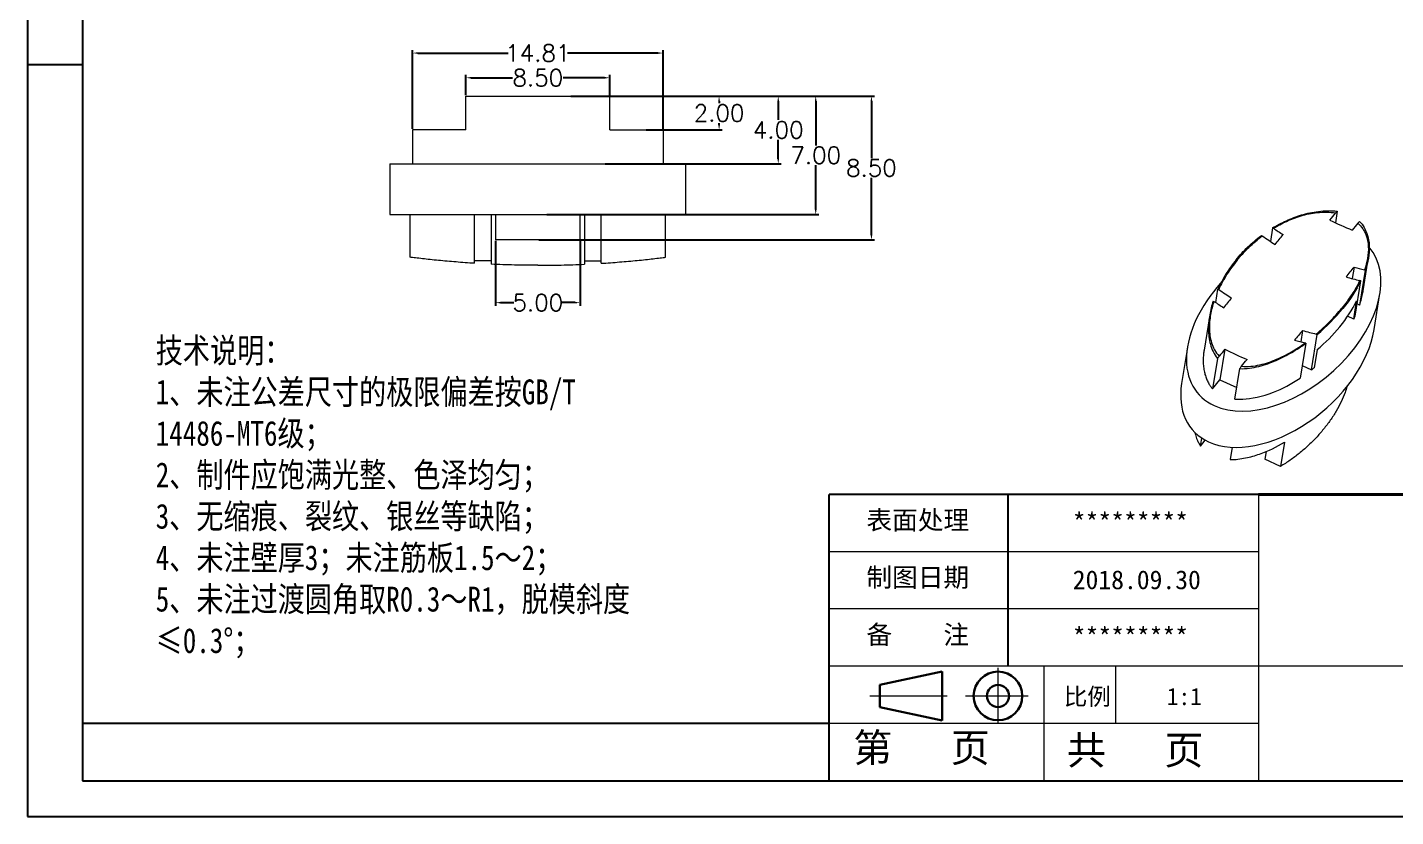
# Model space of a CAD drawing. Header units: inches. Extents: x 2021 to 2602, y 573 to 662.
# Drawn here: x 2176 to 2256.9, y 573 to 619.6 of the extents above; entities that cross this region are included whole.
import ezdxf

# ---------------------------------------------------------------- set-up
doc = ezdxf.new("R2010")
doc.units = ezdxf.units.IN
doc.linetypes.add('CENTER2', pattern=[28.575, 19.05, -3.175, 3.175, -3.175])
doc.layers.add('文字', color=81, linetype='Continuous')
for name, color, linetype, lineweight in [('粗实线', 7, 'Continuous', 30), ('细实线', 3, 'Continuous', 9), ('细点划线', 2, 'CENTER2', 9)]:
    doc.layers.add(name, color=color, linetype=linetype, lineweight=lineweight)
doc.styles.get("Standard").update_dxf_attribs({"font": 'txt', "bigfont": 'gbcbig.shx'})
doc.styles.add('宋体', font='', dxfattribs={"width": 0.8, "height": 3.5})
doc.styles.get('宋体').set_extended_font_data('SimSun')
doc.dimstyles.new('1.5', dxfattribs={"dimtxt": 1, "dimasz": 0.3, "dimexe": 0.18, "dimexo": 0.0625, "dimgap": 0.09, "dimtad": 0, "dimtih": 1, "dimtoh": 1, "dimzin": 0, "dimdsep": 46, "dimtxsty": 'Standard', "dimcen": 0, "dimadec": 0, "dimazin": 2, "dimtfac": 1, "dimtofl": 0, "dimtmove": 0, "dimatfit": 3, "dimfxl": 0, "dimtolj": 1, "dimtzin": 0, "dimarcsym": 0})

# ---------------------------------------------------------------- blocks, each defined once
blk = doc.blocks.new('*D208')
at = {"color": 0, "lineweight": -2, "transparency": 16777216}
for p, q in [((2201.977, 615.607), (2201.977, 616.809)), ((2202.277, 616.629), (2204.72, 616.629)), ((2210.177, 616.629), (2207.734, 616.629)), ((2210.477, 615.607), (2210.477, 616.809))]:
    blk.add_line(p, q, dxfattribs=at)
at = {"color": 0, "transparency": 16777216}
for points in [[(2202.277, 616.679), (2202.277, 616.579), (2201.977, 616.629)], [(2210.177, 616.679), (2210.177, 616.579), (2210.477, 616.629)]]:
    blk.add_solid(points, dxfattribs=at)
at = {"layer": 'Defpoints', "color": 0, "transparency": 16777216}
for p in [(2201.977, 616.629), (2201.977, 615.545), (2210.477, 615.545)]:
    blk.add_point(p, dxfattribs=at)
at = {"color": 0, "transparency": 16777216, "insert": (2206.227, 616.629), "char_height": 1, "attachment_point": 5}
blk.add_mtext('\\A1;8.50', dxfattribs=at)
blk = doc.blocks.new('*D209')
at = {"color": 0, "lineweight": -2, "transparency": 16777216}
for p, q in [((2198.824, 613.607), (2198.824, 618.27)), ((2213.63, 613.607), (2213.63, 618.27)), ((2199.124, 618.09), (2204.47, 618.09)), ((2213.33, 618.09), (2207.984, 618.09))]:
    blk.add_line(p, q, dxfattribs=at)
at = {"color": 0, "transparency": 16777216}
for points in [[(2199.124, 618.14), (2199.124, 618.04), (2198.824, 618.09)], [(2213.33, 618.14), (2213.33, 618.04), (2213.63, 618.09)]]:
    blk.add_solid(points, dxfattribs=at)
at = {"layer": 'Defpoints', "color": 0, "transparency": 16777216}
for p in [(2213.63, 618.09), (2198.824, 613.545), (2213.63, 613.545)]:
    blk.add_point(p, dxfattribs=at)
at = {"color": 0, "transparency": 16777216, "insert": (2206.227, 618.09), "char_height": 1, "attachment_point": 5}
blk.add_mtext('\\A1;14.81', dxfattribs=at)
blk = doc.blocks.new('*D210')
at = {"color": 0, "lineweight": -2, "transparency": 16777216}
for p, q in [((2203.727, 606.982), (2203.727, 603.156)), ((2208.727, 606.982), (2208.727, 603.156)), ((2204.027, 603.336), (2204.804, 603.336)), ((2208.427, 603.336), (2207.65, 603.336))]:
    blk.add_line(p, q, dxfattribs=at)
at = {"color": 0, "transparency": 16777216}
for points in [[(2204.027, 603.386), (2204.027, 603.286), (2203.727, 603.336)], [(2208.427, 603.386), (2208.427, 603.286), (2208.727, 603.336)]]:
    blk.add_solid(points, dxfattribs=at)
at = {"layer": 'Defpoints', "color": 0, "transparency": 16777216}
for p in [(2203.727, 607.045), (2208.727, 607.045), (2208.727, 603.336)]:
    blk.add_point(p, dxfattribs=at)
at = {"color": 0, "transparency": 16777216, "insert": (2206.227, 603.336), "char_height": 1, "attachment_point": 5}
blk.add_mtext('\\A1;5.00', dxfattribs=at)
blk = doc.blocks.new('*D211')
at = {"color": 0, "lineweight": -2, "transparency": 16777216}
for p, q in [((2208.955, 615.545), (2217.125, 615.545)), ((2216.945, 615.245), (2216.945, 615.135)), ((2212.633, 613.545), (2217.125, 613.545)), ((2216.945, 613.845), (2216.945, 613.955))]:
    blk.add_line(p, q, dxfattribs=at)
at = {"color": 0, "transparency": 16777216}
for points in [[(2216.895, 615.245), (2216.995, 615.245), (2216.945, 615.545)], [(2216.895, 613.845), (2216.995, 613.845), (2216.945, 613.545)]]:
    blk.add_solid(points, dxfattribs=at)
at = {"layer": 'Defpoints', "color": 0, "transparency": 16777216}
for p in [(2208.892, 615.545), (2212.571, 613.545), (2216.945, 613.545)]:
    blk.add_point(p, dxfattribs=at)
at = {"color": 0, "transparency": 16777216, "insert": (2216.945, 614.545), "char_height": 1, "attachment_point": 5}
blk.add_mtext('\\A1;2.00', dxfattribs=at)
blk = doc.blocks.new('*D212')
at = {"color": 0, "lineweight": -2, "transparency": 16777216}
for p, q in [((2208.179, 615.545), (2220.622, 615.545)), ((2220.442, 615.245), (2220.442, 614.135)), ((2220.442, 611.845), (2220.442, 612.955)), ((2210.213, 611.545), (2220.622, 611.545))]:
    blk.add_line(p, q, dxfattribs=at)
at = {"color": 0, "transparency": 16777216}
for points in [[(2220.392, 615.245), (2220.492, 615.245), (2220.442, 615.545)], [(2220.392, 611.845), (2220.492, 611.845), (2220.442, 611.545)]]:
    blk.add_solid(points, dxfattribs=at)
at = {"layer": 'Defpoints', "color": 0, "transparency": 16777216}
for p in [(2208.117, 615.545), (2210.151, 611.545), (2220.442, 611.545)]:
    blk.add_point(p, dxfattribs=at)
at = {"color": 0, "transparency": 16777216, "insert": (2220.442, 613.545), "char_height": 1, "attachment_point": 5}
blk.add_mtext('\\A1;4.00', dxfattribs=at)
blk = doc.blocks.new('*D213')
at = {"color": 0, "lineweight": -2, "transparency": 16777216}
for p, q in [((2209.017, 615.545), (2226.133, 615.545)), ((2225.953, 615.245), (2225.953, 611.885)), ((2225.953, 607.345), (2225.953, 610.705)), ((2206.289, 607.045), (2226.133, 607.045))]:
    blk.add_line(p, q, dxfattribs=at)
at = {"color": 0, "transparency": 16777216}
for points in [[(2225.903, 615.245), (2226.003, 615.245), (2225.953, 615.545)], [(2225.903, 607.345), (2226.003, 607.345), (2225.953, 607.045)]]:
    blk.add_solid(points, dxfattribs=at)
at = {"layer": 'Defpoints', "color": 0, "transparency": 16777216}
for p in [(2208.955, 615.545), (2206.227, 607.045), (2225.953, 607.045)]:
    blk.add_point(p, dxfattribs=at)
at = {"color": 0, "transparency": 16777216, "insert": (2225.953, 611.295), "char_height": 1, "attachment_point": 5}
blk.add_mtext('\\A1;8.50', dxfattribs=at)
blk = doc.blocks.new('*D214')
at = {"color": 0, "lineweight": -2, "transparency": 16777216}
for p, q in [((2208.955, 615.545), (2222.838, 615.545)), ((2222.658, 615.245), (2222.658, 612.635)), ((2222.658, 608.845), (2222.658, 611.455)), ((2206.757, 608.545), (2222.838, 608.545))]:
    blk.add_line(p, q, dxfattribs=at)
at = {"color": 0, "transparency": 16777216}
for points in [[(2222.608, 615.245), (2222.708, 615.245), (2222.658, 615.545)], [(2222.608, 608.845), (2222.708, 608.845), (2222.658, 608.545)]]:
    blk.add_solid(points, dxfattribs=at)
at = {"layer": 'Defpoints', "color": 0, "transparency": 16777216}
for p in [(2208.892, 615.545), (2222.658, 615.545), (2206.695, 608.545)]:
    blk.add_point(p, dxfattribs=at)
at = {"color": 0, "transparency": 16777216, "insert": (2222.658, 612.045), "char_height": 1, "attachment_point": 5}
blk.add_mtext('\\A1;7.00', dxfattribs=at)

msp = doc.modelspace()

# ---------------------------------------------------------------- linework, layer by layer
for p, q in [((2176.044, 661.842), (2176.044, 572.957)), ((2179.297, 659.726), (2179.297, 575.073)), ((2179.297, 617.399), (2176.044, 617.399)), ((2176.044, 614.107), (2176.044, 572.957)), ((2248.846, 592.004), (2223.45, 592.004)), ((2223.45, 575.073), (2223.45, 592.004)), ((2234.031, 581.845), (2234.031, 592.004)), ((2223.45, 578.459), (2179.297, 578.459)), ((2179.297, 575.073), (2299.637, 575.073)), ((2176.044, 572.957), (2301.754, 572.957)), ((2176.044, 572.957), (2234.243, 572.957))]:
    msp.add_line(p, q)
at = {"color": 7, "linetype": 'Continuous', "lineweight": 15}
for p, q in [((2201.977, 613.545), (2201.977, 615.545)), ((2210.477, 613.545), (2210.477, 615.545)), ((2198.824, 613.545), (2198.824, 611.545)), ((2213.63, 613.545), (2213.63, 611.545)), ((2197.477, 611.545), (2197.477, 608.545)), ((2197.477, 611.545), (2214.977, 611.545)), ((2214.977, 608.545), (2214.977, 611.545)), ((2197.477, 608.545), (2214.977, 608.545)), ((2198.673, 606.02), (2198.673, 608.545)), ((2202.477, 605.662), (2202.477, 608.545)), ((2203.477, 608.545), (2203.477, 605.608)), ((2203.727, 608.545), (2203.727, 607.045)), ((2208.727, 607.045), (2208.727, 608.545)), ((2208.977, 608.545), (2208.977, 605.608)), ((2209.977, 605.662), (2209.977, 608.545)), ((2213.781, 606.02), (2213.781, 608.545)), ((2253.496, 608.738), (2253.388, 608.061)), ((2249.675, 607.753), (2249.548, 606.956)), ((2249.721, 607.731), (2249.675, 607.753)), ((2249.012, 607.307), (2249.063, 607.283)), ((2255.03, 604.042), (2255.347, 606.036)), ((2247.57, 605.841), (2247.512, 605.868)), ((2254.493, 605.437), (2254.384, 604.758)), ((2255.146, 605.252), (2254.819, 603.197)), ((2255.099, 605.273), (2255.146, 605.252)), ((2254.55, 602.53), (2254.883, 604.623)), ((2254.883, 604.623), (2254.833, 604.646)), ((2246.308, 603.343), (2246.434, 604.139)), ((2246.485, 604.116), (2246.434, 604.139)), ((2255.677, 601.743), (2256.018, 603.881)), ((2246.159, 603.433), (2246.206, 603.412)), ((2253.82, 602.985), (2253.762, 603.011)), ((2254.472, 602.368), (2254.642, 603.437)), ((2254.819, 603.197), (2254.667, 603.267)), ((2245.935, 602.507), (2245.621, 600.533)), ((2245.938, 602.526), (2245.938, 602.525)), ((2254.472, 602.368), (2254.106, 602.535)), ((2251.445, 601.692), (2251.338, 601.017)), ((2251.972, 599.363), (2252.305, 601.456)), ((2252.255, 601.479), (2252.305, 601.456)), ((2244.634, 600.694), (2244.294, 598.556)), ((2246.849, 600.583), (2246.561, 598.769)), ((2251.631, 600.933), (2251.304, 598.878)), ((2251.631, 600.933), (2251.584, 600.954)), ((2252.298, 600.558), (2252.128, 599.489)), ((2246.414, 600.038), (2246.128, 598.238)), ((2251.421, 599.615), (2251.972, 599.363)), ((2246.128, 598.238), (2246.561, 598.769)), ((2246.561, 598.769), (2247.55, 598.317)), ((2247.442, 597.637), (2247.728, 599.437)), ((2245.413, 594.861), (2245.487, 595.329)), ((2245.413, 594.861), (2245.693, 595.206)), ((2247.281, 594.79), (2247.165, 594.06)), ((2250.373, 595.085), (2250.146, 593.66)), ((2249.294, 594.54), (2249.221, 594.083)), ((2250.146, 593.66), (2249.221, 594.083))]:
    msp.add_line(p, q, dxfattribs=at)
for centre, radius, start, end in [((2260.214, 623.136), 18.638, 235.74081, 237.84718), ((2260.765, 623.33), 16.957, 242.99568, 247.87892), ((2259.768, 622.595), 18.683, 235.04122, 237.84743), ((2258.555, 619.251), 14.398, 253.61313, 256.11507), ((2258.055, 618.56), 14.282, 253.60255, 256.95923), ((2257.19, 619.428), 18.683, 235.04122, 237.84743), ((2256.698, 618.817), 18.638, 235.74081, 237.84718), ((2255.039, 614.931), 14.398, 253.61313, 256.11507), ((2255.477, 615.393), 14.282, 253.60255, 256.95923), ((2254.549, 615.692), 16.957, 242.99568, 247.87892)]:
    msp.add_arc(centre, radius, start, end, dxfattribs=at)
for centre, start_param, end_param in [((2250.326, 602.288), 3.426888, 6.28724), ((2250.326, 602.288), 1.784151, 3.426888), ((2249.986, 600.15), 3.426888, 5.649711), ((2249.986, 600.15), 2.508147, 3.426888)]:
    msp.add_ellipse(centre, major_axis=(5.07, 4.317), ratio=0.628349, start_param=start_param, end_param=end_param, dxfattribs=at)
for points, knots in [([(2201.977, 615.545), (2202.33, 615.545), (2203.65, 615.545), (2206.227, 615.545), (2208.804, 615.545), (2210.123, 615.545), (2210.477, 615.545)], [1.023277, 1.023277, 1.023277, 1.023277, 1.178097, 1.570796, 1.963495, 2.118316, 2.118316, 2.118316, 2.118316]), ([(2201.977, 613.545), (2201.375, 613.545), (2200.795, 613.545), (2199.979, 613.545), (2199.715, 613.545), (2199.229, 613.545), (2199.002, 613.545), (2198.824, 613.545)], [0, 0, 0, 0, 0.5, 0.5, 0.75, 0.75, 1, 1, 1, 1]), ([(2210.477, 613.545), (2211.079, 613.545), (2211.659, 613.545), (2212.474, 613.545), (2212.739, 613.545), (2213.225, 613.545), (2213.452, 613.545), (2213.63, 613.545)], [0, 0, 0, 0, 0.5, 0.5, 0.75, 0.75, 1, 1, 1, 1]), ([(2249.675, 607.753), (2249.932, 607.908), (2250.201, 608.051), (2250.769, 608.309), (2251.07, 608.425), (2251.704, 608.614), (2252.035, 608.688), (2252.564, 608.753), (2252.746, 608.767), (2253.116, 608.773), (2253.307, 608.763), (2253.496, 608.738)], [0, 0, 0, 0, 0.25, 0.25, 0.5, 0.5, 0.75, 0.75, 0.875, 0.875, 1, 1, 1, 1]), ([(2249.721, 607.731), (2249.965, 607.88), (2250.221, 608.017), (2250.761, 608.265), (2251.047, 608.375), (2251.662, 608.557), (2251.982, 608.626), (2252.667, 608.697), (2253.035, 608.698), (2253.402, 608.637)], [0, 0, 0, 0, 0.25, 0.25, 0.5, 0.5, 0.75, 0.75, 1, 1, 1, 1]), ([(2254.716, 608.037), (2254.829, 607.932), (2254.923, 607.819), (2255.075, 607.592), (2255.135, 607.476), (2255.277, 607.122), (2255.32, 606.888), (2255.345, 606.42), (2255.325, 606.185), (2255.243, 605.725), (2255.179, 605.498), (2255.099, 605.273)], [0, 0, 0, 0, 0.125, 0.125, 0.25, 0.25, 0.5, 0.5, 0.75, 0.75, 1, 1, 1, 1]), ([(2254.81, 608.138), (2255.03, 607.913), (2255.162, 607.668), (2255.336, 607.181), (2255.378, 606.935), (2255.399, 606.445), (2255.378, 606.204), (2255.293, 605.726), (2255.229, 605.489), (2255.146, 605.252)], [0, 0, 0, 0, 0.25, 0.25, 0.5, 0.5, 0.75, 0.75, 1, 1, 1, 1]), ([(2208.727, 607.045), (2207.924, 607.045), (2206.227, 607.045), (2204.53, 607.045), (2203.727, 607.045)], [4.4027803, 4.4027803, 4.4027803, 4.4027803, 4.712389, 5.0219977, 5.0219977, 5.0219977, 5.0219977]), ([(2247.512, 605.868), (2247.729, 606.134), (2247.962, 606.387), (2248.462, 606.867), (2248.729, 607.095), (2249.012, 607.307)], [0, 0, 0, 0, 0.5, 0.5, 1, 1, 1, 1]), ([(2247.57, 605.841), (2247.786, 606.107), (2248.019, 606.361), (2248.516, 606.843), (2248.782, 607.072), (2249.063, 607.283)], [0, 0, 0, 0, 0.5, 0.5, 1, 1, 1, 1]), ([(2202.477, 605.662), (2202.11, 605.685), (2201.748, 605.711), (2201.037, 605.768), (2200.685, 605.8), (2200.017, 605.865), (2199.699, 605.899), (2199.262, 605.949), (2199.123, 605.965), (2198.873, 605.995), (2198.761, 606.009), (2198.673, 606.02)], [0, 0, 0, 0, 0.25, 0.25, 0.5, 0.5, 0.75, 0.75, 0.875, 0.875, 1, 1, 1, 1]), ([(2209.977, 605.662), (2210.344, 605.685), (2210.706, 605.711), (2211.417, 605.768), (2211.769, 605.8), (2212.437, 605.865), (2212.755, 605.899), (2213.192, 605.949), (2213.331, 605.965), (2213.581, 605.995), (2213.693, 606.009), (2213.781, 606.02)], [0, 0, 0, 0, 0.25, 0.25, 0.5, 0.5, 0.75, 0.75, 0.875, 0.875, 1, 1, 1, 1]), ([(2206.227, 605.545), (2205.765, 605.545), (2205.305, 605.55), (2204.388, 605.571), (2203.929, 605.587), (2203.477, 605.608)], [0, 0, 0, 0, 0.5, 0.5, 1, 1, 1, 1]), ([(2206.227, 605.545), (2206.689, 605.545), (2207.149, 605.55), (2208.066, 605.571), (2208.525, 605.587), (2208.977, 605.608)], [0, 0, 0, 0, 0.5, 0.5, 1, 1, 1, 1]), ([(2247.512, 605.868), (2247.296, 605.601), (2247.097, 605.324), (2246.737, 604.748), (2246.575, 604.448), (2246.434, 604.139)], [0, 0, 0, 0, 0.5, 0.5, 1, 1, 1, 1]), ([(2247.57, 605.841), (2247.353, 605.575), (2247.154, 605.298), (2246.791, 604.723), (2246.627, 604.423), (2246.485, 604.116)], [0, 0, 0, 0, 0.5, 0.5, 1, 1, 1, 1]), ([(2254.833, 604.646), (2254.695, 604.368), (2254.535, 604.091), (2254.176, 603.546), (2253.978, 603.277), (2253.762, 603.011)], [0, 0, 0, 0, 0.5, 0.5, 1, 1, 1, 1]), ([(2254.819, 603.197), (2254.858, 603.322), (2254.935, 603.567), (2255.002, 603.85), (2255.023, 604.009), (2255.027, 604.043)], [0, 0, 0, 0, 0.449316, 0.881035, 1, 1, 1, 1]), ([(2246.159, 603.433), (2246.072, 603.166), (2246.002, 602.892), (2245.903, 602.331), (2245.875, 602.042), (2245.882, 601.461), (2245.915, 601.169), (2246.035, 600.731), (2246.086, 600.585), (2246.222, 600.303), (2246.308, 600.164), (2246.414, 600.038)], [0, 0, 0, 0, 0.25, 0.25, 0.5, 0.5, 0.75, 0.75, 0.875, 0.875, 1, 1, 1, 1]), ([(2246.206, 603.412), (2246.121, 603.157), (2246.053, 602.897), (2245.958, 602.363), (2245.931, 602.089), (2245.941, 601.527), (2245.977, 601.247), (2246.151, 600.69), (2246.292, 600.412), (2246.514, 600.175)], [0, 0, 0, 0, 0.25, 0.25, 0.5, 0.5, 0.75, 0.75, 1, 1, 1, 1]), ([(2252.255, 601.479), (2252.541, 601.721), (2252.81, 601.973), (2253.312, 602.484), (2253.546, 602.745), (2253.762, 603.011)], [0, 0, 0, 0, 0.5, 0.5, 1, 1, 1, 1]), ([(2245.624, 600.533), (2245.611, 600.449), (2245.58, 600.253), (2245.565, 599.946), (2245.577, 599.621), (2245.619, 599.316), (2245.688, 599.033), (2245.78, 598.777), (2245.889, 598.561), (2246.004, 598.383), (2246.088, 598.285), (2246.128, 598.238)], [0, 0, 0, 0, 0.11035, 0.257267, 0.397467, 0.528118, 0.648905, 0.759524, 0.859735, 0.932919, 1, 1, 1, 1]), ([(2247.728, 599.437), (2248.115, 599.418), (2248.497, 599.479), (2249.214, 599.659), (2249.556, 599.782), (2250.206, 600.065), (2250.51, 600.224), (2251.091, 600.563), (2251.367, 600.744), (2251.631, 600.933)], [0, 0, 0, 0, 0.25, 0.25, 0.5, 0.5, 0.75, 0.75, 1, 1, 1, 1]), ([(2247.828, 599.574), (2248.013, 599.557), (2248.2, 599.56), (2248.563, 599.592), (2248.742, 599.621), (2249.268, 599.739), (2249.594, 599.853), (2250.217, 600.12), (2250.514, 600.273), (2251.071, 600.6), (2251.334, 600.773), (2251.584, 600.954)], [0, 0, 0, 0, 0.125, 0.125, 0.25, 0.25, 0.5, 0.5, 0.75, 0.75, 1, 1, 1, 1]), ([(2247.442, 597.637), (2247.584, 597.624), (2248.217, 597.608), (2249.553, 597.89), (2250.781, 598.532), (2251.304, 598.878)], [0.2662258, 0.2662258, 0.2662258, 0.2662258, 0.3926991, 0.7853982, 1.0945191, 1.0945191, 1.0945191, 1.0945191]), ([(2254.075, 598.384), (2254.038, 598.262), (2253.945, 597.952), (2253.729, 597.465), (2253.438, 596.919), (2253.09, 596.38), (2252.693, 595.854), (2252.251, 595.348), (2251.769, 594.87), (2251.255, 594.426), (2250.72, 594.019), (2250.334, 593.778), (2250.146, 593.66)], [0, 0, 0, 0, 0.065784, 0.166673, 0.270823, 0.377159, 0.484586, 0.592012, 0.698348, 0.802498, 0.903388, 1, 1, 1, 1]), ([(2245.079, 595.668), (2245.087, 595.624), (2245.116, 595.476), (2245.193, 595.267), (2245.297, 595.041), (2245.374, 594.921), (2245.413, 594.861)], [0, 0, 0, 0, 0.1595309, 0.5391358, 0.7687202, 1, 1, 1, 1]), ([(2247.165, 594.06), (2247.478, 594.059), (2247.779, 594.099), (2248.362, 594.217), (2248.638, 594.296), (2249.433, 594.574), (2249.922, 594.816), (2250.373, 595.085)], [0, 0, 0, 0, 0.25, 0.25, 0.5, 0.5, 1, 1, 1, 1])]:
    msp.add_open_spline(points, degree=3, knots=knots, dxfattribs=at)
for points in [[(2253.066, 608.221), (2253.178, 608.36), (2253.29, 608.499), (2253.402, 608.637)], [(2253.402, 608.637), (2253.433, 608.671), (2253.465, 608.705), (2253.496, 608.738)], [(2254.716, 608.037), (2254.604, 607.898), (2254.492, 607.759), (2254.38, 607.621)], [(2254.81, 608.138), (2254.779, 608.104), (2254.747, 608.07), (2254.716, 608.037)], [(2249.826, 606.778), (2249.982, 606.97), (2250.138, 607.163), (2250.295, 607.356)], [(2203.477, 605.813), (2203.144, 605.812), (2202.81, 605.811), (2202.477, 605.81)], [(2208.977, 605.813), (2209.31, 605.812), (2209.644, 605.811), (2209.977, 605.81)], [(2254.023, 604.859), (2254.18, 605.052), (2254.336, 605.245), (2254.493, 605.437)], [(2254.883, 604.623), (2254.611, 604.063), (2254.254, 603.518), (2253.82, 602.985)], [(2247.248, 603.61), (2247.091, 603.419), (2246.935, 603.228), (2246.779, 603.037)], [(2252.298, 600.558), (2252.793, 600.966), (2253.711, 601.887), (2254.383, 602.921), (2254.642, 603.437)], [(2252.305, 601.456), (2252.883, 601.94), (2253.385, 602.451), (2253.82, 602.985)], [(2254.472, 602.368), (2254.499, 602.422), (2254.525, 602.476), (2254.55, 602.53)], [(2251.445, 601.692), (2251.289, 601.5), (2251.133, 601.309), (2250.977, 601.118)], [(2246.849, 600.583), (2246.737, 600.447), (2246.626, 600.311), (2246.514, 600.175)], [(2246.414, 600.038), (2246.448, 600.083), (2246.481, 600.129), (2246.514, 600.175)], [(2247.828, 599.574), (2247.795, 599.529), (2247.762, 599.483), (2247.728, 599.437)], [(2247.828, 599.574), (2247.94, 599.71), (2248.051, 599.847), (2248.163, 599.983)], [(2251.972, 599.363), (2252.024, 599.404), (2252.076, 599.446), (2252.128, 599.489)]]:
    msp.add_open_spline(points, degree=3, dxfattribs=at)
at = {"layer": '粗实线', "color": 7, "lineweight": 40}
msp.add_line((2299.637, 592.004), (2248.846, 592.004), dxfattribs=at)
at = {"layer": '粗实线', "color": 7}
for p, q in [((2230.142, 581.528), (2226.442, 580.744)), ((2230.142, 581.528), (2230.142, 578.629)), ((2226.442, 580.744), (2226.442, 579.436)), ((2226.442, 579.436), (2230.142, 578.629))]:
    msp.add_line(p, q, dxfattribs=at)
for radius in [1.438, 0.654]:
    msp.add_circle((2233.435, 580.09), radius, dxfattribs=at)
at = {"layer": '细实线', "color": 7}
for p, q in [((2248.846, 592.004), (2248.846, 575.073)), ((2248.846, 588.617), (2223.45, 588.617)), ((2248.846, 585.231), (2223.45, 585.231)), ((2299.637, 581.845), (2223.45, 581.845)), ((2236.148, 581.845), (2236.148, 575.073)), ((2240.38, 581.845), (2240.38, 578.459)), ((2248.846, 578.459), (2223.45, 578.459))]:
    msp.add_line(p, q, dxfattribs=at)
at = {"layer": '细点划线', "color": 7}
for p, q in [((2233.435, 581.746), (2233.435, 578.459)), ((2225.852, 580.09), (2230.425, 580.09)), ((2231.511, 580.09), (2235.229, 580.09))]:
    msp.add_line(p, q, dxfattribs=at)

# ---------------------------------------------------------------- texts
at = {"width": 632.90249, "attachment_point": 1}
for s, insert, char_height in [('{\\fSimHei|b0|i0|c134|p49;表面处理}', (2225.658, 591.043), 1.11358), ('{\\fSimHei|b0|i0|c134|p49;*********}', (2237.855, 590.899), 1.11358), ('{\\fSimHei|b0|i0|c134|p49;制图日期}', (2225.658, 587.656), 1.11358), ('{\\fSimHei|b0|i0|c134|p49;2018.\\fSimHei|b0|i0|c0|p49;09\\fSimHei|b0|i0|c134|p49;.\\fSimHei|b0|i0|c0|p49;30}', (2237.855, 587.513), 1.113578), ('{\\fSimHei|b0|i0|c134|p49;备    注}', (2225.658, 584.27), 1.11358), ('{\\fSimHei|b0|i0|c134|p49;*********}', (2237.855, 584.127), 1.11358)]:
    msp.add_mtext(s, dxfattribs=dict(at, insert=insert, char_height=char_height))
at = {"layer": '文字', "color": 0, "insert": (2183.634, 601.246), "char_height": 1.3227, "width": 29.79297, "attachment_point": 1, "style": '宋体'}
msp.add_mtext('{\\H1.111x;技术说明：\\P1、未注公差尺寸的极限偏差按GB/T 14486-MT6级；\\P2、制件应饱满光整、色泽均匀；\\P3、无缩痕、裂纹、银丝等缺陷；\\P4、未注壁厚3；未注筋板1.5～2；\\P5、未注过渡圆角取R0.3～R1，脱模斜度≤0.3%%D；}', dxfattribs=at)
at = {"layer": '细实线', "color": 7, "attachment_point": 1}
for s, insert, char_height, width in [('{\\fSimSun|b0|i0|c134|p54;比例}', (2237.333, 580.563), 1.01583, 4.45919), ('{\\fSimSun|b0|i0|c134|p54;1:1}', (2243.417, 580.563), 1.01583, 4.45919), ('{\\fSimSun|b0|i0|c134|p54;第   页}', (2224.874, 577.877), 1.69305, 12.6979), ('{\\fSimSun|b0|i0|c134|p54; 共   页}', (2236.355, 577.733), 1.69305, 12.6979)]:
    msp.add_mtext(s, dxfattribs=dict(at, insert=insert, char_height=char_height, width=width))

# ---------------------------------------------------------------- dimensions: what is measured, and where the dimension line sits
for base, p1, p2, picture, middle in [((2213.63, 618.09), (2198.824, 613.545), (2213.63, 613.545), '*D209', (2206.227, 618.09)), ((2201.977, 616.629), (2210.477, 615.545), (2201.977, 615.545), '*D208', (2206.227, 616.629)), ((2208.727, 603.336), (2203.727, 607.045), (2208.727, 607.045), '*D210', (2206.227, 603.336))]:
    dim = msp.add_linear_dim(base=base, p1=p1, p2=p2, dimstyle='1.5')
    dim.commit()
    dim.dimension.update_dxf_attribs({"geometry": picture, "text_midpoint": middle})
for base, p1, p2, picture, middle in [((2225.953, 607.045), (2208.955, 615.545), (2206.227, 607.045), '*D213', (2225.953, 611.295)), ((2216.945, 613.545), (2208.892, 615.545), (2212.571, 613.545), '*D211', (2216.945, 614.545))]:
    dim = msp.add_linear_dim(base=base, p1=p1, p2=p2, angle=90, dimstyle='1.5')
    dim.commit()
    dim.dimension.update_dxf_attribs({"geometry": picture, "text_midpoint": middle})
for base, p1, p2, picture, middle in [((2222.658, 615.545), (2206.695, 608.545), (2208.892, 615.545), '*D214', (2222.658, 612.045)), ((2220.442, 611.545), (2208.117, 615.545), (2210.151, 611.545), '*D212', (2220.442, 613.545))]:
    dim = msp.add_linear_dim(base=base, p1=p1, p2=p2, angle=90, dimstyle='1.5')
    dim.commit()
    dim.dimension.update_dxf_attribs({"geometry": picture, "text_midpoint": middle, "dimtype": 160})

doc.saveas('drawing.dxf')
